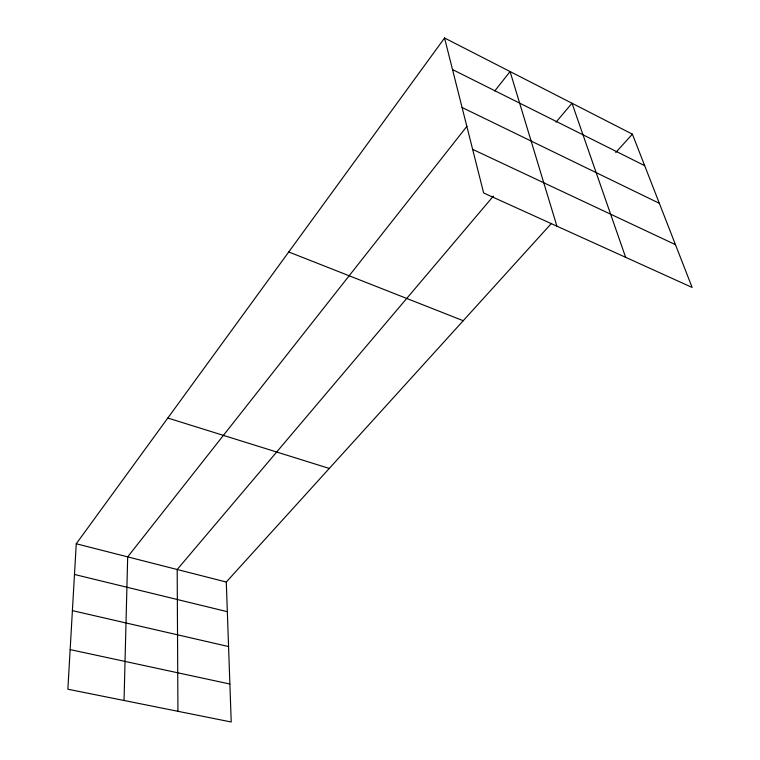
<?xml version="1.0" encoding="UTF-8"?>
<svg xmlns="http://www.w3.org/2000/svg" width="760" height="760" viewBox="0 0 760 760"><rect width="100%" height="100%" fill="white"/><g stroke="black" fill="none" stroke-linecap="round" stroke-linejoin="round"><path stroke-width="1.14" d="M124.041 700.492L127.68 556.88L466.916 126.312M444.552 38L483.645 192.973L692.132 287.451L632.396 134.159L444.552 38L76.256 543.761L67.868 689.216L231.22 722L226.29 582.027L551.494 223.373M494.712 91.029L510.074 71.535L556.909 226.176M493.43 196.052L177.184 569.506L177.935 711.303M555.997 122.17L572.014 103.246L625.632 257.317M615.742 152.523L632.396 134.159M70.148 649.6L229.891 684.019M72.399 610.631L228.57 646.551M74.489 574.465L227.335 611.695M76.256 543.761L226.29 582.027M167.817 418.028L329.289 468.435M288.743 251.969L463.239 320.71M472.644 149.359L675.459 244.653M462.08 107.502L659.357 203.328M452.513 69.559L644.67 165.651"/></g></svg>
